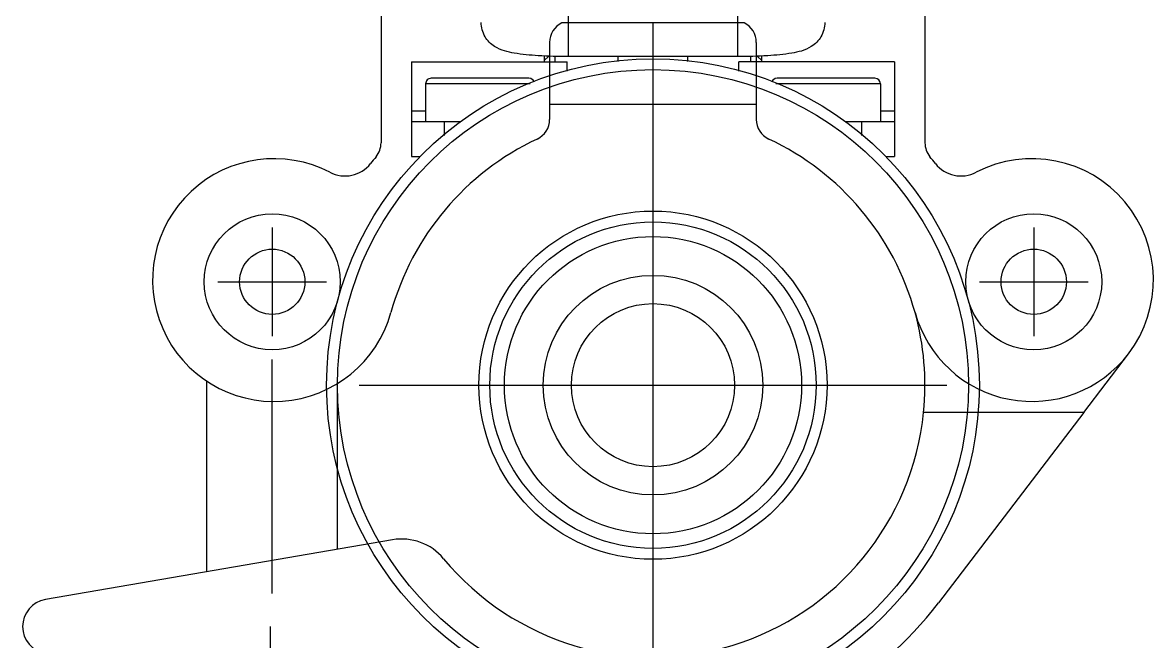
# Model space of a CAD drawing. Header units: millimetres. Extents: x -97344 to -49824, y -57049 to -40247.
# Drawn here: x -64597.6 to -64493.7, y -53133.7 to -53076.9 of the extents above; entities that cross this region are included whole.
import ezdxf

# ---------------------------------------------------------------- set-up
doc = ezdxf.new("R2010")
doc.units = ezdxf.units.MM
doc.header["$LTSCALE"] = 200
doc.linetypes.add('DOT_CENTER', pattern=[14, 12, -1, 0, -1])
doc.layers.add('1', color=7, linetype='Continuous')
doc.layers.add('DIM', color=3, linetype='Continuous')

# ---------------------------------------------------------------- blocks, each defined once
blk = doc.blocks.new('2203')
at = {"color": 7, "linetype": 'Continuous'}
for p, q in [((-55411.55298569147, -57131.2599833139), (-55411.55298750756, -57136.25998331389)), ((-55395.95298750875, -57136.25998898317), (-55395.95298569265, -57131.25998898318)), ((-55413.75299854823, -57136.20809734958), (-55413.75299854823, -57136.75998893567)), ((-55413.33603793943, -57136.22360214459), (-55413.75299855076, -57136.6244104108)), ((-55412.75299854924, -57136.75998929889), (-55412.75299854924, -57136.24528262701)), ((-55395.95298750875, -57136.25998898317), (-55411.55298750756, -57136.25998331389)), ((-55406.95298766771, -57136.7118326007), (-55406.95298750261, -57136.25998498775)), ((-55400.55298767373, -57136.71183493495), (-55400.55298750862, -57136.25998731438)), ((-55394.75299854983, -57136.75999583684), (-55394.75299854983, -57136.24518161883)), ((-55393.7529985483, -57136.6244104057), (-55394.16988823777, -57136.22367031819)), ((-55393.7529985483, -57136.75999620261), (-55393.7529985483, -57136.20829099918)), ((-55425.95298768388, -57136.75998450083), (-55425.95299084873, -57145.4599809743)), ((-55425.95298768388, -57136.75998450083), (-55411.65298768348, -57136.75998969768)), ((-55411.65298798829, -57137.59925963204), (-55411.65298768348, -57136.7599897002)), ((-55381.55298768294, -57136.76000063492), (-55395.85298768335, -57136.75999543808)), ((-55395.85298798814, -57137.59926540037), (-55395.85298768335, -57136.75999544061)), ((-55381.55298768294, -57136.76000063492), (-55381.55299084778, -57145.45999710839)), ((-55415.15298823237, -57138.25998525495), (-55424.15298823081, -57138.25998198597)), ((-55383.35298823076, -57138.25999680941), (-55392.35298823175, -57138.25999354044)), ((-55424.65298841191, -57138.75998180385), (-55424.65298968444, -57142.25998180408)), ((-55415.03139099778, -57138.75998510331), (-55424.65298841191, -57138.75998180385)), ((-55382.85298841288, -57138.75999699305), (-55392.47458594131, -57138.75999329989)), ((-55382.85298841288, -57138.75999699305), (-55382.85298968542, -57142.25999699075)), ((-55425.9529893171, -57141.25998450514), (-55424.65298932123, -57141.25998497503)), ((-55382.8529893222, -57141.26000016423), (-55381.5529893187, -57141.26000063668)), ((-55421.4691042082, -57142.25998228923), (-55425.95298968541, -57142.2599809735)), ((-55422.95298968593, -57142.25998175075), (-55422.95299014567, -57143.52733967576)), ((-55381.55298968447, -57142.25999710506), (-55386.03687527345, -57142.25999516449)), ((-55384.55299014623, -57143.52735372197), (-55384.55298968648, -57142.25999570298)), ((-55425.95299084873, -57145.4599809743), (-55425.17727619238, -57145.45998104796)), ((-55382.32870561334, -57145.45999661563), (-55381.55299084778, -57145.45999710586))]:
    blk.add_line(p, q, dxfattribs=at)
for centre, radius in [((-55403.75299853302, -57166.45998830365), 29.99999999988), ((-55403.75299853302, -57166.45998819697), 29.00000000089999), ((-55403.75299853302, -57166.45998819697), 15.99999999892), ((-55403.75299853302, -57166.45998321349), 14.99999999994), ((-55403.75299853302, -57166.45998268772), 13.66023587226), ((-55403.75299853302, -57166.45998203746), 10.09252271306), ((-55403.75299853302, -57166.45998187745), 7.49444649952)]:
    blk.add_circle(centre, radius, dxfattribs=at)
for centre, start, end in [((-55424.15298841368, -57138.75998198672), 89.99997918218038, 179.9999791821804), ((-55415.15298841271, -57138.75998525571), 17.15241632834627, 89.99997918218038), ((-55392.35298841208, -57138.75999354119), 89.99997918218038, 162.8475469075719), ((-55383.35298841364, -57138.75999681016), 359.9999791821804, 89.99997918218038)]:
    blk.add_arc(centre, 0.50000000076, start, end, dxfattribs=at)
for points, knots in [([(-55411.55298750756, -57136.25998331389), (-55412.46889180479, -57136.25998298116), (-55414.12700538465, -57136.21467798667), (-55416.08253214417, -57136.04541154084), (-55417.43265801134, -57135.76927779798), (-55418.4228398994, -57135.36167756923), (-55419.30971980967, -57134.47083669662), (-55419.55298653166, -57133.57616512299), (-55419.5529863691, -57133.12320647341)], [0, 0, 0, 0, 0.2890437109, 0.5234135360000001, 0.618114455, 0.7233188693000001, 0.8570540076000001, 1, 1, 1, 1]), ([(-55387.95298636882, -57133.12321795422), (-55387.95298653393, -57133.5762850567), (-55388.19642618419, -57134.47126277907), (-55389.08368565429, -57135.36223173372), (-55390.07410878138, -57135.76952822165), (-55391.42413254564, -57136.04545849784), (-55393.37936433495, -57136.2147165007), (-55395.03726747836, -57136.25998931591), (-55395.95298750875, -57136.25998898317)], [0, 0, 0, 0, 0.1429799647, 0.2767806876, 0.3819788908, 0.4766543452000001, 0.7110149531000001, 1, 1, 1, 1])]:
    blk.add_open_spline(points, degree=3, knots=knots, dxfattribs=at)
blk = doc.blocks.new('HEX-BOLT_DIN-931_M12x30_A2-70_STAINLESS-STEEL', base_point=(-120.4499998869841, -172.349476046348))
at = {"color": 7, "linetype": 'Continuous'}
for p, q in [((-120.4499998869841, -162.84947587584), (-120.4499998869841, -153.3494757053317)), ((-114.7499998869838, -153.3494758758417), (-120.4499998869841, -153.3494757053317)), ((-112.9499998869841, -156.8494758758397), (-112.9499998869839, -154.4776960871335)), ((-112.9499998869841, -162.84947587584), (-112.9499998869841, -156.8494758758397)), ((-112.9499998869841, -162.84947587584), (-120.4499998869841, -162.84947587584)), ((-120.4499998869841, -172.349476046348), (-120.4499998869841, -162.84947587584)), ((-112.9499998869841, -168.8494758758397), (-112.9499998869841, -162.84947587584)), ((-112.9499998869839, -171.2212556645499), (-112.9499998869841, -168.8494758758397)), ((-114.7499998869838, -172.3494758758417), (-120.4499998869841, -172.349476046348))]:
    blk.add_line(p, q, dxfattribs=at)
blk = doc.blocks.new('23-B0031-A_CLAMP-Ø50-H-30_MAX-500KG_STEEL_Black__20', base_point=(-208.9999998869838, -208.8494758758417))
at = {"color": 7, "linetype": 'Continuous'}
for p, q in [((-160.4599250635447, -138.8974919873487), (-165.9554240111141, -106.9917928644108)), ((-163.3963081290886, -121.8494758758417), (-145.8974370357335, -121.8494758758417)), ((-161.3294050621245, -133.8494758758417), (-146.0973966660421, -133.8494758758417)), ((-99.2499998869838, -137.8494758758417), (-123.9789424356637, -137.8494758758417)), ((-120.4499998869841, -153.3494757053317), (-121.8215328863716, -153.3494758758417)), ((-114.7499998869838, -153.3494758758417), (-120.4499998869841, -153.3494757053317)), ((-112.9499998869841, -156.8494758758397), (-112.9499998869839, -154.4776960871335)), ((-112.9499998869841, -162.84947587584), (-112.9499998869841, -156.8494758758397)), ((-112.9499998869841, -168.8494758758397), (-112.9499998869841, -162.84947587584)), ((-112.9499998869839, -171.2212556645499), (-112.9499998869841, -168.8494758758397)), ((-120.4499998869841, -172.349476046348), (-121.8215328863716, -172.3494758758417)), ((-114.7499998869838, -172.3494758758417), (-120.4499998869841, -172.349476046348)), ((-148.7499998869838, -202.4506372777212), (-148.7499998869838, -187.7241618035072)), ((-99.2499998869838, -187.8494758758417), (-123.9789424356637, -187.8494758758417)), ((-148.7499998869838, -202.4506372777212), (-166.267452503085, -189.0849783631611)), ((-148.7499998869838, -202.4506372777212), (-143.3608352041398, -206.562521497638))]:
    blk.add_line(p, q, dxfattribs=at)
at = {"color": 140, "linetype": 'Continuous'}
for centre in [(-136.7499998869838, -127.8494758758417), (-136.7499998869838, -197.8494758758417)]:
    blk.add_circle(centre, 6.25, dxfattribs=at)
at = {"color": 7, "linetype": 'Continuous'}
for centre in [(-136.7499998869838, -127.8494758758417), (-136.7499998869838, -197.8494758758417)]:
    blk.add_circle(centre, 3, dxfattribs=at)
for centre, radius, start, end in [((-168.4376930323817, -107.4193436521682), 2.518820988092796, 9.772843562437307, 170.2271564375626), ((-136.5932961792438, -128.0061795835817), 11.15670370773995, 332.5737564282917, 254.50946377406), ((-124.0277422120286, -134.5268477522389), 2.999999999999941, 152.5737564282936, 231.8818639741309), ((-146.2499998869823, -162.8494758758429), 32.99999999999998, 50.48234720283067, 51.88186397413202), ((-123.9789424356637, -135.8494758758417), 1.999999999999995, 230.4823472028249, 270), ((-165.3873673728673, -139.7462041224677), 4.99999999999994, 309.6363167841793, 9.772843562436261), ((-146.2499998869838, -162.8494758758417), 25.00000000000003, 25.20928558710927, 74.50946377406012), ((-146.2499998869838, -162.8494758758417), 33.00000000000002, 137.1351522400376, 232.6566938873853), ((-146.2499998869838, -162.8494758758417), 25.00000000000005, 129.6363167841781, 264.2608295227332), ((-121.8215328863716, -151.3494758758417), 1.999999999999953, 205.2092855871078, 270), ((-114.7499998869838, -155.3494758758417), 1.99999999999994, 25.84193276317035, 90), ((-114.7499998869838, -170.3494758758417), 2, 270, 334.1580672368304), ((-121.8215328863716, -174.3494758758417), 2, 90, 154.7907144128892), ((-146.2499998869838, -162.8494758758417), 24.99999999999997, 285.4905362259399, 334.790714412891), ((-146.2499998869838, -162.8494758758417), 25, 264.2608295227332, 285.4905362259399), ((-136.5932961792438, -197.6927721681017), 11.15670370774002, 105.4905362259398, 232.656693887385), ((-123.9789424356637, -189.8494758758417), 2, 90, 129.5176527971767), ((-124.0277422120286, -191.1721039994444), 2.99999999999993, 128.1181360258704, 207.4262435717082), ((-146.2499998869823, -162.8494758758405), 33.00000000000002, 308.118136025868, 309.5176527971692), ((-136.5932961792438, -197.6927721681017), 11.15670370774001, 232.656693887385, 27.42624357170834)]:
    blk.add_arc(centre, radius, start, end, dxfattribs=at)
at = {"layer": '1', "color": 1, "linetype": 'DOT_CENTER'}
for p, q in [((-136.7499998869838, -122.8494758758417), (-136.7499998869838, -132.8494758758417)), ((-168.4376930323817, -127.6505226640754), (-174.8376930323817, -127.6505226640754)), ((-165.3963081290886, -127.8494758758417), (-143.8974370357335, -127.8494758758417)), ((-131.7499998869838, -127.8494758758417), (-141.7499998869838, -127.8494758758417)), ((-146.2499998869838, -135.8494758758417), (-146.2499998869838, -189.8494758758417)), ((-119.2499998869838, -162.8494758758417), (-173.2499998869838, -162.8494758758417)), ((-136.7499998869838, -192.8494758758417), (-136.7499998869838, -202.8494758758417)), ((-131.7499998869838, -197.8494758758417), (-141.7499998869838, -197.8494758758417))]:
    blk.add_line(p, q, dxfattribs=at)
blk = doc.blocks.new('23-A0237-B_BASE-BAR_CLAMP_Absen-M2_9__21', base_point=(-208.9999998869838, -208.8494758758417))
for name, p in [('23-B0031-A_CLAMP-Ø50-H-30_MAX-500KG_STEEL_Black__20', (-208.9999998869838, -208.8494758758417)), ('HEX-BOLT_DIN-931_M12x30_A2-70_STAINLESS-STEEL', (-120.4499998869841, -172.349476046348))]:
    blk.add_blockref(name, p)
blk = doc.blocks.new('23-A0281-B_CLAMP_TILE-TUBE-Ø50_Absen-X5__24', base_point=(-208.9999998869838, -208.8494758758417))
blk.add_blockref('23-A0237-B_BASE-BAR_CLAMP_Absen-M2_9__21', (-208.9999998869838, -208.8494758758417))

msp = doc.modelspace()

# ---------------------------------------------------------------- block references
at = {"rotation": 90}
msp.add_blockref('23-A0281-B_CLAMP_TILE-TUBE-Ø50_Absen-X5__24', (-64493.66491987096, -53172.93893891294), dxfattribs=at)
at = {"layer": 'DIM', "color": 3}
msp.add_blockref('2203', (-9135.911921337945, 4056.271049284034), dxfattribs=at)

doc.saveas('drawing.dxf')
